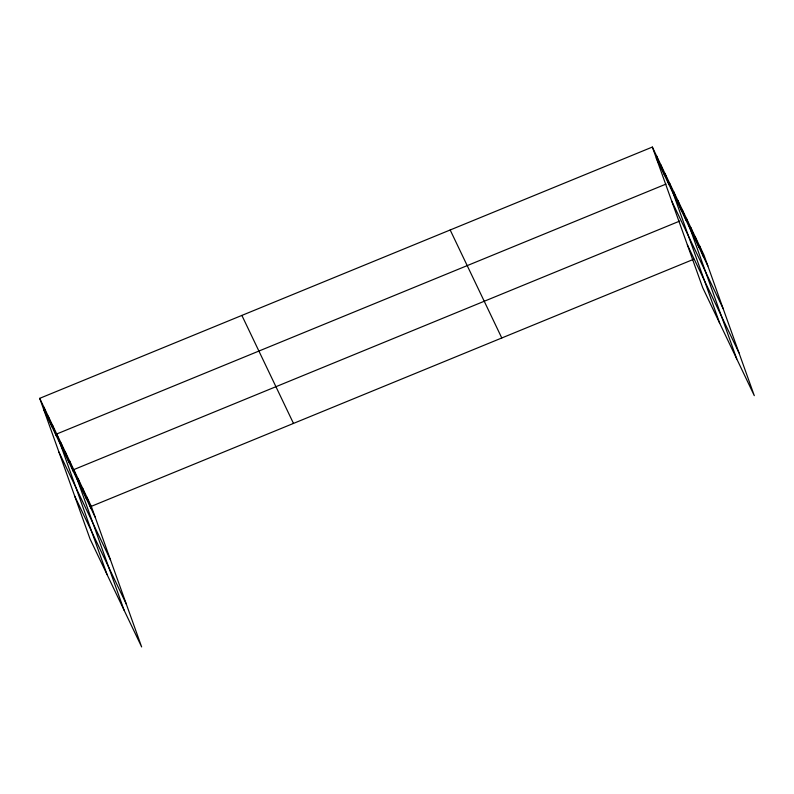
<?xml version="1.0" encoding="UTF-8"?>
<svg xmlns="http://www.w3.org/2000/svg" width="794" height="794" viewBox="0 0 794 794"><rect width="100%" height="100%" fill="white"/><g stroke="black" fill="none" stroke-linecap="round" stroke-linejoin="round"><path stroke-width="1.19" d="M39.7 398.34L91.3 506.344L141.65 646.941L90.04 538.947L39.7 398.34L652.35 147.059L703.96 255.053L754.3 395.66L702.7 287.656L652.35 147.059M666.017 184.079L56.731 433.981L107.071 574.588M679.674 221.099L73.763 469.621L124.102 610.229M91.3 506.344L693.847 259.201M656.241 157.917L707.841 265.911M671.575 200.733L723.175 308.727M687.366 244.84L738.966 352.844M450.178 229.982L501.778 337.976M241.872 315.417L293.482 423.42M43.591 409.198L95.191 517.202M58.915 452.014L110.525 560.018M74.715 496.131L126.315 604.125M699.574 245.872L703.454 256.73M695.187 236.691L699.067 247.549M690.8 227.511L694.681 238.369M686.413 218.33L736.753 358.938M682.155 209.427L686.046 220.275M677.897 200.515L681.788 211.373M673.64 191.602L677.53 202.46M669.382 182.699L719.721 323.297M665.124 173.787L669.014 184.645M660.866 164.874L664.757 175.732M656.608 155.961L660.499 166.819M86.913 497.163L90.804 508.021M82.536 487.982L86.417 498.84M78.149 478.802L82.03 489.66M69.505 460.709L73.385 471.567M65.247 451.806L69.128 462.654M60.989 442.893L64.87 453.751M52.473 425.078L56.354 435.926M48.216 416.165L52.106 427.023M43.958 407.253L47.848 418.11"/></g></svg>
